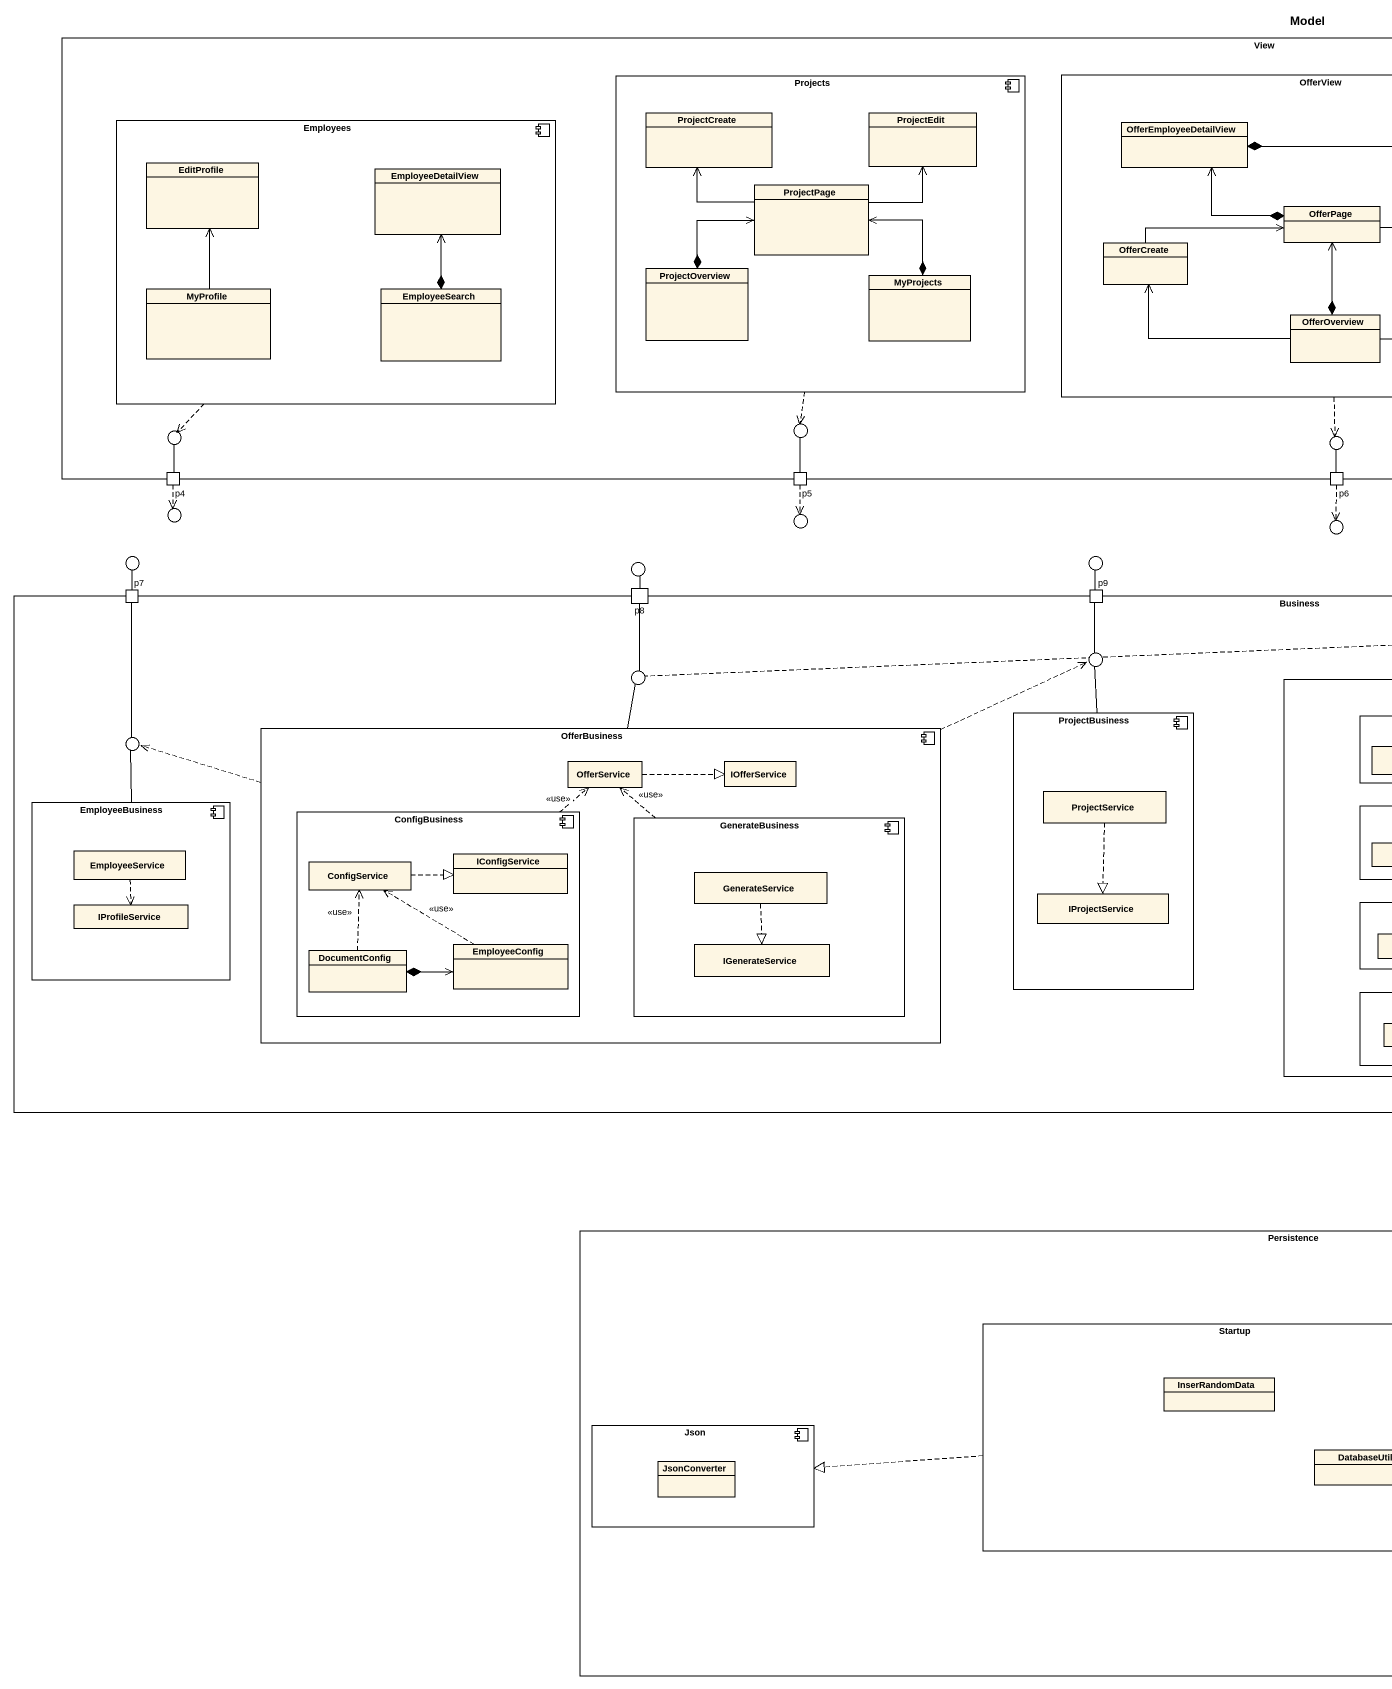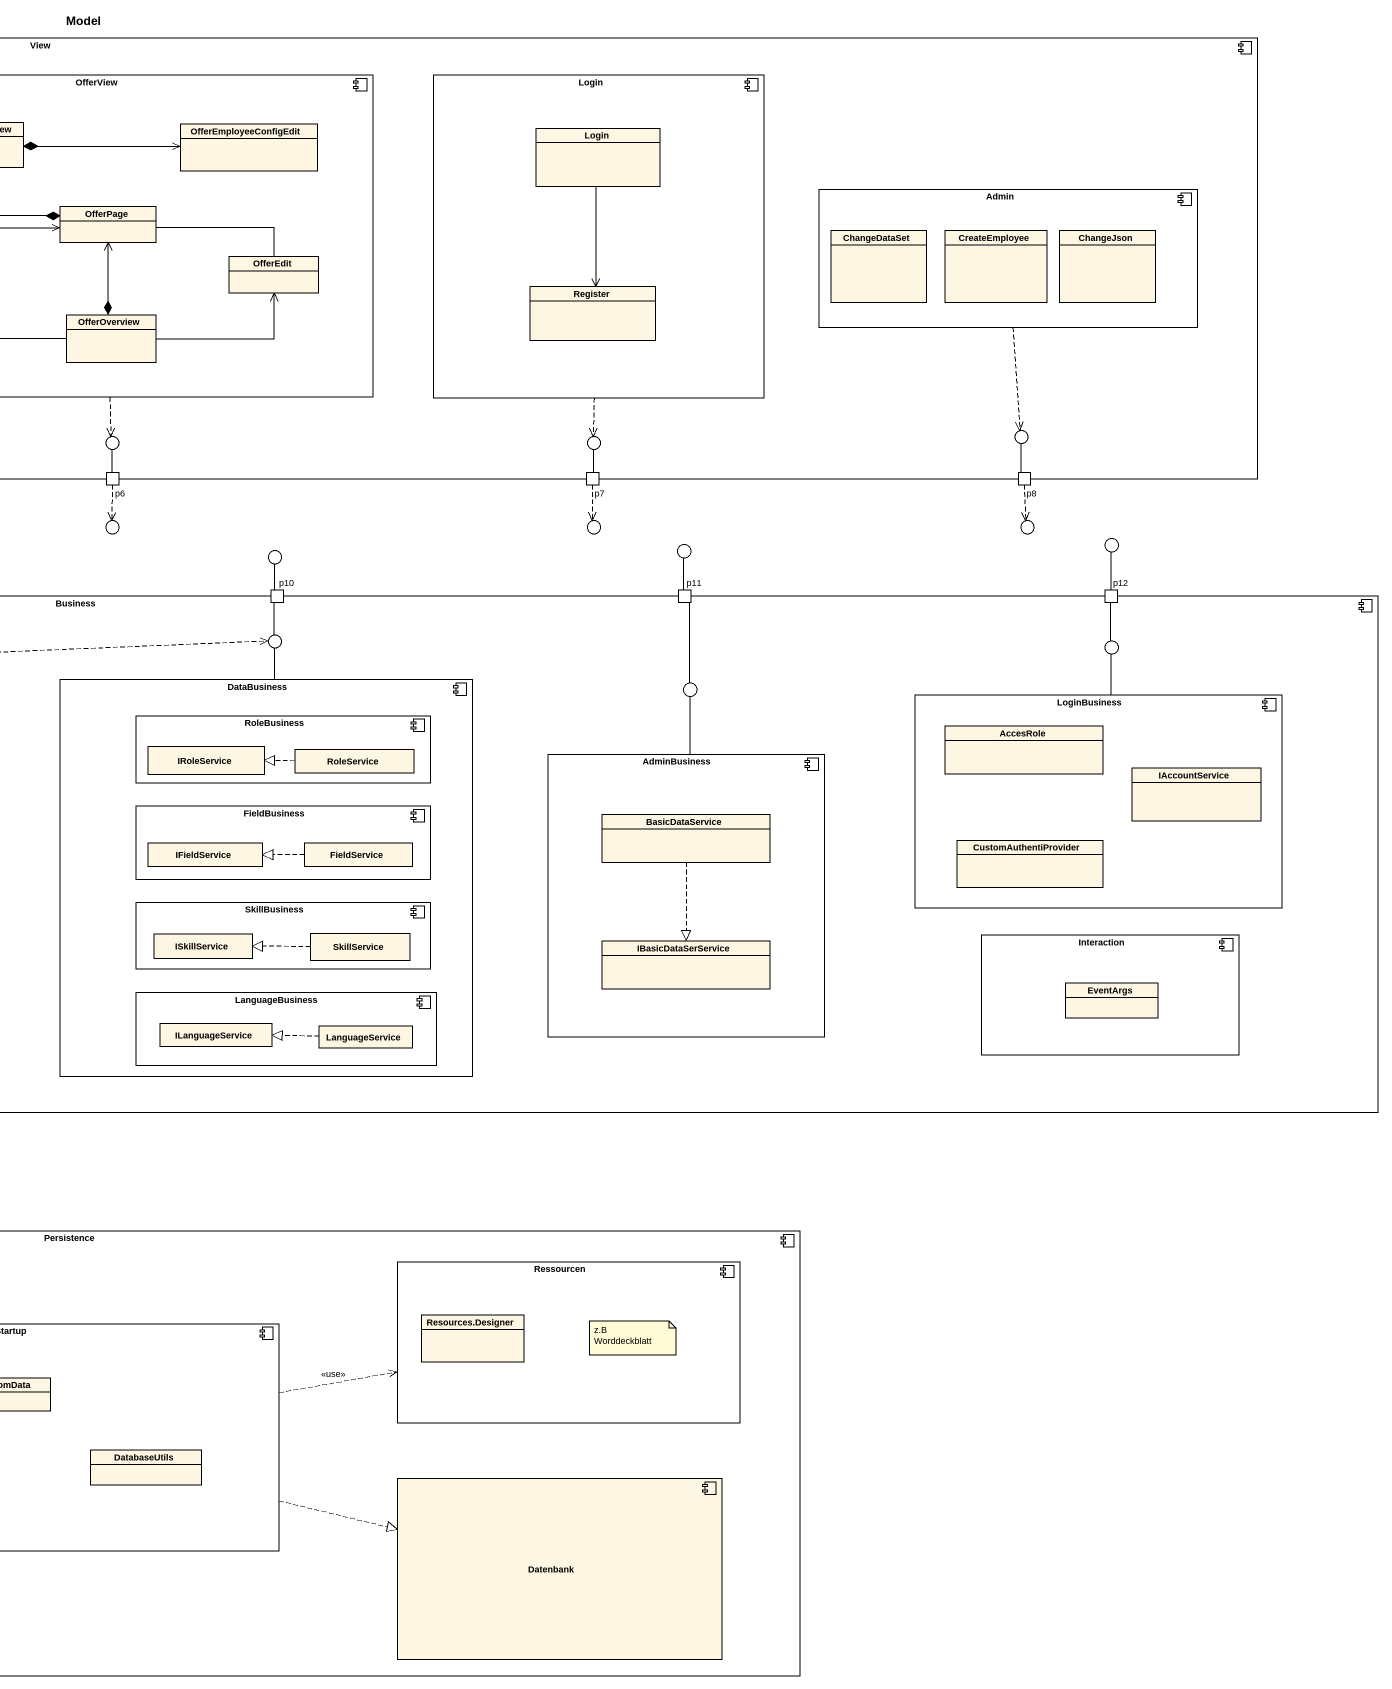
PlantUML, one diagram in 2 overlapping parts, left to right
@startuml
title Model
allowmixing
hide circle
hide empty members
component View {
  component Projects {
    class ProjectCreate
    class ProjectEdit
    class ProjectPage
    class ProjectOverview
    class MyProjects
  }
  component OfferView {
    class OfferEmployeeDetailView
    class OfferEmployeeConfigEdit
    class OfferPage
    class OfferCreate
    class OfferEdit
    class OfferOverview
  }
  component Login {
    class "Login" as Login_2
    class Register
  }
  component Employees {
    class EditProfile
    class EmployeeDetailView
    class MyProfile
    class EmployeeSearch
  }
  component Admin {
    class ChangeDataSet
    class CreateEmployee
    class ChangeJson
  }
  port p4
  port p5
  port p6
  port p7
  port p8
}
() " " as lollipop1
() " " as lollipop2
() " " as lollipop3
() " " as lollipop4
() " " as lollipop5
() " " as lollipop6
() " " as lollipop7
() " " as lollipop8
() " " as lollipop9
() " " as lollipop10
() " " as lollipop11
() " " as lollipop12
() " " as lollipop13
() " " as lollipop14
() " " as lollipop15
() " " as lollipop16
component Business {
  port "p7" as p7_2
  port "p8" as p8_2
  port p9
  port p10
  port p11
  port p12
  component DataBusiness {
    component RoleBusiness {
      class IRoleService
      class RoleService
    }
    component FieldBusiness {
      class IFieldService
      class FieldService
    }
    component SkillBusiness {
      class ISkillService
      class SkillService
    }
    component LanguageBusiness {
      class ILanguageService
      class LanguageService
    }
  }
  component LoginBusiness {
    class AccesRole
    class IAccountService
    class CustomAuthentiProvider
  }
  component OfferBusiness {
    class OfferService
    class IOfferService
    component ConfigBusiness {
      class ConfigService
      class IConfigService
      class DocumentConfig
      class EmployeeConfig
    }
    component GenerateBusiness {
      class GenerateService
      class IGenerateService
    }
  }
  component ProjectBusiness {
    class ProjectService
    class IProjectService
  }
  component AdminBusiness {
    class BasicDataService
    class IBasicDataSerService
  }
  component EmployeeBusiness {
    class EmployeeService
    class IProfileService
  }
  component Interaction {
    class EventArgs
  }
}
() " " as lollipop17
() " " as lollipop18
() " " as lollipop19
() " " as lollipop20
() " " as lollipop21
() " " as lollipop22
component Persistence {
  component Ressourcen {
    class "Resources.Designer" as Resources_Designer
  }
  component Startup {
    class InserRandomData
    class DatabaseUtils
  }
  component "Json" as Json_ {
    class JsonConverter
  }
  component Datenbank
}
View -left- lollipop1
View -left- lollipop2
View -- lollipop3
View -right- lollipop4
View -right- lollipop5
Business -up- lollipop17
Business -up- lollipop18
Business -right- lollipop19
Business -left- lollipop20
Business -right- lollipop21
Business -left- lollipop22
Projects ..> lollipop1
OfferView ..> lollipop3
Login ..> lollipop4
Employees ..> lollipop2
OfferEmployeeDetailView *-right-> OfferEmployeeConfigEdit
Login_2 --> Register
ProjectPage -up-> ProjectCreate
ProjectPage -up-> ProjectEdit
Admin ..> lollipop5
OfferPage *-left-> OfferEmployeeDetailView
ProjectOverview *-up-> ProjectPage
OfferCreate -right-> OfferPage
OfferEdit -left- OfferPage
MyProfile -up-> EditProfile
EmployeeSearch *-up-> EmployeeDetailView
MyProjects *-up-> ProjectPage
OfferOverview *-up-> OfferPage
OfferOverview -left-> OfferCreate
OfferOverview -right-> OfferEdit
lollipop1 -right- View
lollipop2 -right- View
lollipop3 -up- View
lollipop4 -left- View
lollipop5 -left- View
p4 ..> lollipop6
p5 ..> lollipop7
p6 ..> lollipop8
p7 ..> lollipop9
p8 ..> lollipop10
lollipop11 -left- Business
lollipop12 -right- Business
lollipop13 -right- Business
lollipop14 -- Business
lollipop15 -- Business
lollipop16 -left- Business
lollipop17 -- Business
lollipop18 -- Business
lollipop18 -- DataBusiness
lollipop19 -left- Business
lollipop19 -- LoginBusiness
lollipop20 -right- Business
lollipop20 .right.> lollipop18
lollipop21 -left- Business
lollipop21 -- AdminBusiness
OfferBusiness .right.> lollipop17
OfferBusiness -up- lollipop20
OfferBusiness .left.> lollipop22
ProjectBusiness -up- lollipop17
lollipop22 -right- Business
OfferService .right.|> IOfferService
RoleService .left.|> IRoleService
EmployeeBusiness -up- lollipop22
ConfigBusiness .up.> OfferService : <<use>>
ProjectService ..|> IProjectService
EmployeeService ..> IProfileService
GenerateBusiness .up.> OfferService : <<use>>
FieldService .left.|> IFieldService
BasicDataService ..|> IBasicDataSerService
ConfigService .right.|> IConfigService
GenerateService ..|> IGenerateService
DocumentConfig .up.> ConfigService : <<use>>
DocumentConfig *-right-> EmployeeConfig
EmployeeConfig .up.> ConfigService : <<use>>
SkillService .left.|> ISkillService
LanguageService .left.|> ILanguageService
Startup .right.> Ressourcen : <<use>>
Startup .left.|> Json_
Startup .right.|> Datenbank
note as N1
  z.B Worddeckblatt
end note
@enduml
